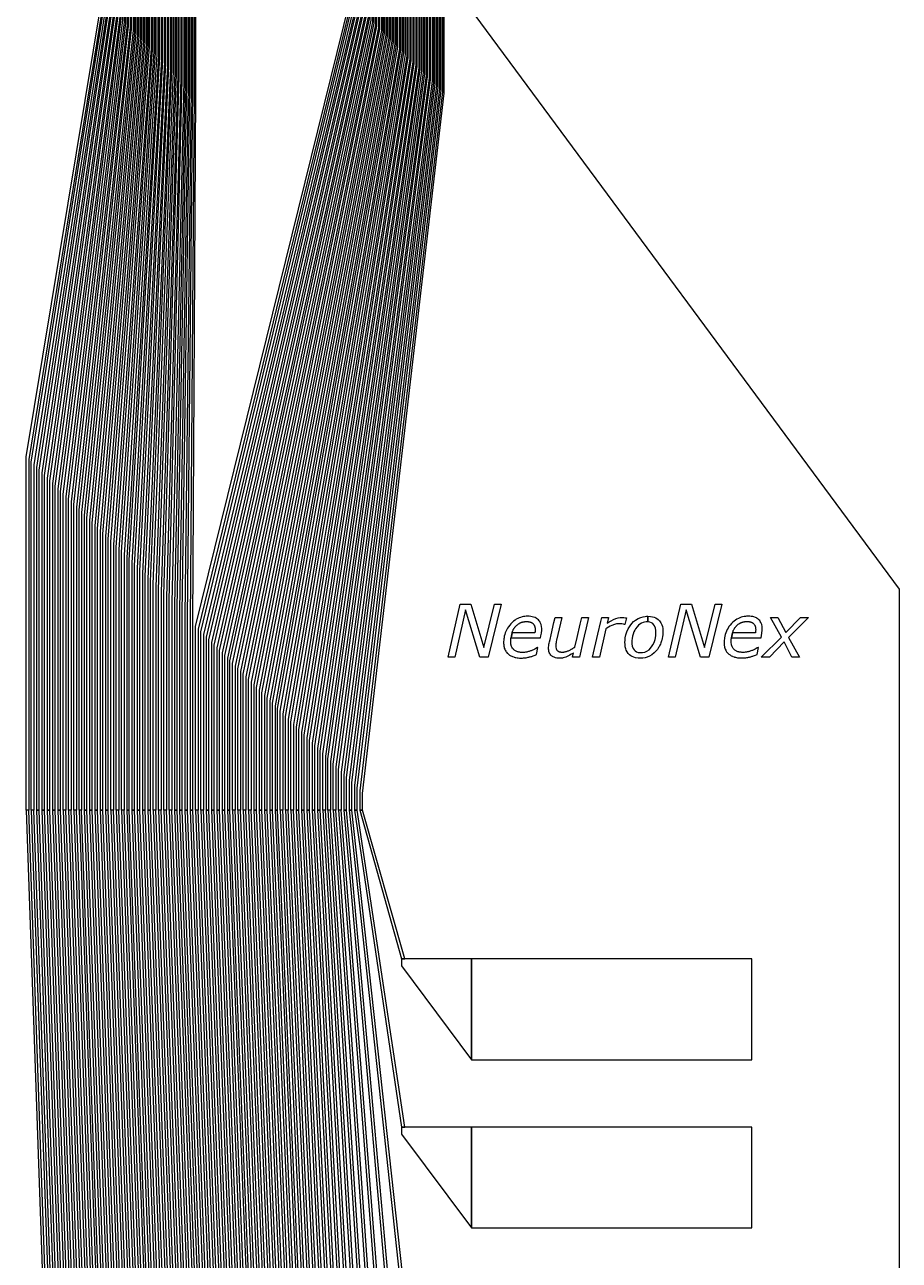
# Model space of a CAD drawing. Header units: inches. Extents: x 115980 to 170179, y 57000 to 74333.
# Drawn here: x 155108 to 155637, y 63500 to 64246 of the extents above; entities that cross this region are included whole.
import ezdxf

# ---------------------------------------------------------------- set-up
doc = ezdxf.new("R2010")
doc.units = ezdxf.units.IN
doc.header["$MEASUREMENT"] = 0
for name, color, linetype in [('metal', 221, 'Continuous'), ('nitride window', 40, 'Continuous'), ('profile', 140, 'Continuous')]:
    doc.layers.add(name, color=color, linetype=linetype)

msp = doc.modelspace()

# ---------------------------------------------------------------- linework, layer by layer
at = {"layer": 'metal'}
for points in [[(155110.69, 63771.68), (155109.09, 63771.68), (155109.09, 63985.08), (155154.89, 64261.42), (155155.79, 64261.42), (155155.79, 64260.52), (155110.69, 63983.48), (155110.69, 63771.68)], [(155113.89, 63771.68), (155112.29, 63771.68), (155112.29, 63887.31), (155112.29, 63981.88), (155156.69, 64259.62), (155156.69, 64261.42), (155157.59, 64261.42), (155157.59, 64258.72), (155113.89, 63980.28), (155113.89, 63771.68)], [(155159.39, 64261.42), (155158.49, 64261.42), (155158.49, 64257.82), (155115.49, 63978.68), (155115.49, 63771.68), (155117.09, 63771.68), (155117.09, 63977.08), (155159.39, 64256.92), (155159.39, 64261.42)], [(155161.19, 64261.42), (155160.29, 64261.42), (155160.29, 64256.02), (155118.69, 63975.48), (155118.69, 63771.68), (155120.29, 63771.68), (155120.29, 63973.88), (155161.19, 64255.12), (155161.19, 64261.42)], [(155162.99, 64261.42), (155162.09, 64261.42), (155162.09, 64254.22), (155121.89, 63972.28), (155121.89, 63771.68), (155123.49, 63771.68), (155123.49, 63970.68), (155162.99, 64253.32), (155162.99, 64261.42)], [(155164.79, 64261.42), (155163.89, 64261.42), (155163.89, 64252.42), (155125.09, 63969.08), (155125.09, 63771.68), (155126.69, 63771.68), (155126.69, 63967.48), (155164.79, 64251.52), (155164.79, 64261.42)], [(155166.59, 64261.42), (155165.69, 64261.42), (155165.69, 64250.62), (155128.29, 63965.88), (155128.29, 63771.68), (155129.89, 63771.68), (155129.89, 63964.28), (155166.59, 64249.72), (155166.59, 64261.42)], [(155133.09, 63771.68), (155131.49, 63771.68), (155131.49, 63962.68), (155167.49, 64248.82), (155167.49, 64261.42), (155168.39, 64261.42), (155168.39, 64247.92), (155133.09, 63961.08)], [(155136.29, 63771.68), (155134.69, 63771.68), (155134.69, 63959.48), (155169.29, 64247.02), (155169.29, 64261.42), (155170.19, 64261.42), (155170.19, 64246.12), (155136.29, 63957.88)], [(155139.49, 63771.68), (155137.89, 63771.68), (155137.89, 63956.28), (155171.09, 64245.22), (155171.09, 64261.42), (155171.99, 64261.42), (155171.99, 64244.32), (155139.49, 63954.68)], [(155142.69, 63771.68), (155141.09, 63771.68), (155141.09, 63887.49), (155141.09, 63953.08), (155172.89, 64243.42), (155172.89, 64261.42), (155173.79, 64261.42), (155173.79, 64242.52), (155142.69, 63951.48), (155142.69, 63771.68)], [(155175.59, 64261.42), (155174.69, 64261.42), (155174.69, 64241.62), (155144.29, 63949.88), (155144.29, 63771.68), (155145.89, 63771.68), (155145.89, 63948.28), (155175.59, 64240.72), (155175.59, 64261.42)], [(155177.39, 64261.42), (155176.49, 64261.42), (155176.49, 64239.82), (155147.49, 63946.68), (155147.49, 63771.68), (155149.09, 63771.68), (155149.09, 63945.08), (155177.39, 64238.92), (155177.39, 64261.42)], [(155179.19, 64261.42), (155178.29, 64261.42), (155178.29, 64238.02), (155150.69, 63943.48), (155150.69, 63771.68), (155152.29, 63771.68), (155152.29, 63941.88), (155179.19, 64237.12), (155179.19, 64261.42)], [(155180.99, 64261.42), (155180.09, 64261.42), (155180.09, 64236.22), (155153.89, 63940.28), (155153.89, 63771.68), (155155.49, 63771.68), (155155.49, 63938.68), (155180.99, 64235.32), (155180.99, 64261.42)], [(155182.79, 64261.42), (155181.89, 64261.42), (155181.89, 64234.42), (155157.09, 63937.08), (155157.09, 63771.68), (155158.69, 63771.68), (155158.69, 63935.48), (155182.79, 64233.52), (155182.79, 64261.42)], [(155161.89, 63771.68), (155160.29, 63771.68), (155160.29, 63933.88), (155183.69, 64232.62), (155183.69, 64261.42), (155184.59, 64261.42), (155184.59, 64231.72), (155161.89, 63932.28)], [(155165.09, 63771.68), (155163.49, 63771.68), (155163.49, 63930.68), (155185.49, 64230.82), (155185.49, 64261.42), (155186.39, 64261.42), (155186.39, 64229.92), (155165.09, 63929.08)], [(155168.29, 63771.68), (155166.69, 63771.68), (155166.69, 63885.31), (155166.69, 63927.48), (155187.29, 64229.02), (155187.29, 64261.42), (155188.19, 64261.42), (155188.19, 64228.12), (155168.29, 63925.88), (155168.29, 63771.68)], [(155189.99, 64261.42), (155189.09, 64261.42), (155189.09, 64227.22), (155169.89, 63924.28), (155169.89, 63771.68), (155171.49, 63771.68), (155171.49, 63922.68), (155189.99, 64226.32), (155189.99, 64261.42)], [(155191.79, 64261.42), (155190.89, 64261.42), (155190.89, 64225.42), (155173.09, 63921.08), (155173.09, 63771.68), (155174.69, 63771.68), (155174.69, 63919.48), (155191.79, 64224.52), (155191.79, 64261.42)], [(155193.59, 64261.42), (155192.69, 64261.42), (155192.69, 64223.62), (155176.29, 63917.88), (155176.29, 63771.68), (155177.89, 63771.68), (155177.89, 63916.28), (155193.59, 64222.72), (155193.59, 64261.42)], [(155195.39, 64261.42), (155194.49, 64261.42), (155194.49, 64221.82), (155179.49, 63914.68), (155179.49, 63771.68), (155181.09, 63771.68), (155181.09, 63913.08), (155195.39, 64220.92), (155195.39, 64261.42)], [(155197.19, 64261.42), (155196.29, 64261.42), (155196.29, 64220.02), (155182.69, 63911.48), (155182.69, 63771.68), (155184.29, 63771.68), (155184.29, 63909.88), (155197.19, 64219.12), (155197.19, 64261.42)], [(155187.49, 63771.68), (155185.89, 63771.68), (155185.89, 63908.28), (155198.09, 64218.22), (155198.09, 64261.42), (155198.99, 64261.42), (155198.99, 64217.32), (155187.49, 63906.68)], [(155190.69, 63771.68), (155189.09, 63771.68), (155189.09, 63905.08), (155199.89, 64216.42), (155199.89, 64261.42), (155200.79, 64261.42), (155200.79, 64215.52), (155190.69, 63903.48)], [(155193.89, 63771.68), (155192.29, 63771.68), (155192.29, 63901.88), (155201.69, 64214.62), (155201.69, 64261.42), (155202.59, 64261.42), (155202.59, 64213.72), (155193.89, 63900.28)], [(155197.09, 63771.68), (155195.49, 63771.68), (155195.49, 63884.56), (155195.49, 63898.68), (155203.49, 64212.82), (155203.49, 64261.42), (155204.39, 64261.42), (155204.39, 64211.92), (155197.09, 63897.08), (155197.09, 63771.68)], [(155206.19, 64261.42), (155205.29, 64261.42), (155205.29, 64211.02), (155198.69, 63895.48), (155198.69, 63771.68), (155200.29, 63771.68), (155200.29, 63893.88), (155206.19, 64210.12), (155206.19, 64261.42)], [(155207.99, 64261.42), (155207.09, 64261.42), (155207.09, 64209.22), (155201.89, 63892.28), (155201.89, 63771.68), (155203.49, 63771.68), (155203.49, 63890.68), (155207.99, 64208.32), (155207.99, 64261.42)], [(155209.79, 64261.42), (155208.89, 64261.42), (155208.89, 64207.42), (155205.09, 63889.08), (155205.09, 63771.68), (155206.69, 63771.68), (155206.69, 63887.48), (155209.79, 64206.52), (155209.79, 64261.42)], [(155211.59, 64261.42), (155210.69, 64261.42), (155210.69, 64205.62), (155208.29, 63885.88), (155208.29, 63771.68), (155209.89, 63771.68), (155209.89, 63884.28), (155211.59, 64204.72), (155211.59, 64261.42)], [(155213.09, 63771.68), (155211.49, 63771.68), (155211.49, 63882.68), (155304.89, 64261.42), (155305.79, 64261.42), (155305.79, 64260.52), (155213.09, 63881.08), (155213.09, 63771.68)], [(155216.29, 63771.68), (155214.69, 63771.68), (155214.69, 63784.91), (155214.69, 63879.48), (155306.69, 64259.62), (155306.69, 64261.42), (155307.59, 64261.42), (155307.59, 64258.72), (155216.29, 63877.88), (155216.29, 63771.68)], [(155309.39, 64261.42), (155308.49, 64261.42), (155308.49, 64257.82), (155217.89, 63876.28), (155217.89, 63771.68), (155219.49, 63771.68), (155219.49, 63874.68), (155309.39, 64256.92), (155309.39, 64261.42)], [(155311.19, 64261.42), (155310.29, 64261.42), (155310.29, 64256.02), (155221.09, 63873.08), (155221.09, 63771.68), (155222.69, 63771.68), (155222.69, 63871.48), (155311.19, 64255.12), (155311.19, 64261.42)], [(155312.99, 64261.42), (155312.09, 64261.42), (155312.09, 64254.22), (155224.29, 63869.88), (155224.29, 63771.68), (155225.89, 63771.68), (155225.89, 63868.28), (155312.99, 64253.32), (155312.99, 64261.42)], [(155314.79, 64261.42), (155313.89, 64261.42), (155313.89, 64252.42), (155227.49, 63866.68), (155227.49, 63771.68), (155229.09, 63771.68), (155229.09, 63865.08), (155314.79, 64251.52), (155314.79, 64261.42)], [(155316.59, 64261.42), (155315.69, 64261.42), (155315.69, 64250.62), (155230.69, 63863.48), (155230.69, 63771.68), (155232.29, 63771.68), (155232.29, 63861.88), (155316.59, 64249.72), (155316.59, 64261.42)], [(155235.49, 63771.68), (155233.89, 63771.68), (155233.89, 63860.28), (155317.49, 64248.82), (155317.49, 64261.42), (155318.39, 64261.42), (155318.39, 64247.92), (155235.49, 63858.68)], [(155238.69, 63771.68), (155237.09, 63771.68), (155237.09, 63857.08), (155319.29, 64247.02), (155319.29, 64261.42), (155320.19, 64261.42), (155320.19, 64246.12), (155238.69, 63855.48)], [(155241.89, 63771.68), (155240.29, 63771.68), (155240.29, 63853.88), (155321.09, 64245.22), (155321.09, 64261.42), (155321.99, 64261.42), (155321.99, 64244.32), (155241.89, 63852.28)], [(155245.09, 63771.68), (155243.49, 63771.68), (155243.49, 63785.09), (155243.49, 63850.68), (155322.89, 64243.42), (155322.89, 64261.42), (155323.79, 64261.42), (155323.79, 64242.52), (155245.09, 63849.08), (155245.09, 63771.68)], [(155325.59, 64261.42), (155324.69, 64261.42), (155324.69, 64241.62), (155246.69, 63847.48), (155246.69, 63771.68), (155248.29, 63771.68), (155248.29, 63845.88), (155325.59, 64240.72), (155325.59, 64261.42)], [(155327.39, 64261.42), (155326.49, 64261.42), (155326.49, 64239.82), (155249.89, 63844.28), (155249.89, 63771.68), (155251.49, 63771.68), (155251.49, 63842.68), (155327.39, 64238.92), (155327.39, 64261.42)], [(155329.19, 64261.42), (155328.29, 64261.42), (155328.29, 64238.02), (155253.09, 63841.08), (155253.09, 63771.68), (155254.69, 63771.68), (155254.69, 63839.48), (155329.19, 64237.12), (155329.19, 64261.42)], [(155330.99, 64261.42), (155330.09, 64261.42), (155330.09, 64236.22), (155256.29, 63837.88), (155256.29, 63771.68), (155257.89, 63771.68), (155257.89, 63836.28), (155330.99, 64235.32), (155330.99, 64261.42)], [(155332.79, 64261.42), (155331.89, 64261.42), (155331.89, 64234.42), (155259.49, 63834.68), (155259.49, 63771.68), (155261.09, 63771.68), (155261.09, 63833.08), (155332.79, 64233.52), (155332.79, 64261.42)], [(155264.29, 63771.68), (155262.69, 63771.68), (155262.69, 63831.48), (155333.69, 64232.62), (155333.69, 64261.42), (155334.59, 64261.42), (155334.59, 64231.72), (155264.29, 63829.88)], [(155267.49, 63771.68), (155265.89, 63771.68), (155265.89, 63828.28), (155335.49, 64230.82), (155335.49, 64261.42), (155336.39, 64261.42), (155336.39, 64229.92), (155267.49, 63826.68)], [(155270.69, 63771.68), (155269.09, 63771.68), (155269.09, 63782.91), (155269.09, 63825.08), (155337.29, 64229.02), (155337.29, 64261.42), (155338.19, 64261.42), (155338.19, 64228.12), (155270.69, 63823.48), (155270.69, 63771.68)], [(155339.99, 64261.42), (155339.09, 64261.42), (155339.09, 64227.22), (155272.29, 63821.88), (155272.29, 63771.68), (155273.89, 63771.68), (155273.89, 63820.28), (155339.99, 64226.32), (155339.99, 64261.42)], [(155341.79, 64261.42), (155340.89, 64261.42), (155340.89, 64225.42), (155275.49, 63818.68), (155275.49, 63771.68), (155277.09, 63771.68), (155277.09, 63817.08), (155341.79, 64224.52), (155341.79, 64261.42)], [(155343.59, 64261.42), (155342.69, 64261.42), (155342.69, 64223.62), (155278.69, 63815.48), (155278.69, 63771.68), (155280.29, 63771.68), (155280.29, 63813.88), (155343.59, 64222.72), (155343.59, 64261.42)], [(155345.39, 64261.42), (155344.49, 64261.42), (155344.49, 64221.82), (155281.89, 63812.28), (155281.89, 63771.68), (155283.49, 63771.68), (155283.49, 63810.68), (155345.39, 64220.92), (155345.39, 64261.42)], [(155347.19, 64261.42), (155346.29, 64261.42), (155346.29, 64220.02), (155285.09, 63809.08), (155285.09, 63771.68), (155286.69, 63771.68), (155286.69, 63807.48), (155347.19, 64219.12), (155347.19, 64261.42)], [(155289.89, 63771.68), (155288.29, 63771.68), (155288.29, 63805.88), (155348.09, 64218.22), (155348.09, 64261.42), (155348.99, 64261.42), (155348.99, 64217.32), (155289.89, 63804.28)], [(155293.09, 63771.68), (155291.49, 63771.68), (155291.49, 63802.68), (155349.89, 64216.42), (155349.89, 64261.42), (155350.79, 64261.42), (155350.79, 64215.52), (155293.09, 63801.08)], [(155296.29, 63771.68), (155294.69, 63771.68), (155294.69, 63799.48), (155351.69, 64214.62), (155351.69, 64261.42), (155352.59, 64261.42), (155352.59, 64213.72), (155296.29, 63797.88)], [(155299.49, 63771.68), (155297.89, 63771.68), (155297.89, 63782.16), (155297.89, 63796.28), (155353.49, 64212.82), (155353.49, 64261.42), (155354.39, 64261.42), (155354.39, 64211.92), (155299.49, 63794.68), (155299.49, 63771.68)], [(155356.19, 64261.42), (155355.29, 64261.42), (155355.29, 64211.02), (155301.09, 63793.08), (155301.09, 63771.68), (155302.69, 63771.68), (155302.69, 63791.48), (155356.19, 64210.12), (155356.19, 64261.42)], [(155357.99, 64261.42), (155357.09, 64261.42), (155357.09, 64209.22), (155304.29, 63789.88), (155304.29, 63771.68), (155305.89, 63771.68), (155305.89, 63788.28), (155357.99, 64208.32), (155357.99, 64261.42)], [(155359.79, 64261.42), (155358.89, 64261.42), (155358.89, 64207.42), (155307.49, 63786.68), (155307.49, 63771.68), (155309.09, 63771.68), (155309.09, 63785.08), (155359.79, 64206.52), (155359.79, 64261.42)], [(155361.59, 64261.42), (155360.69, 64261.42), (155360.69, 64205.62), (155310.69, 63783.48), (155310.69, 63771.68), (155312.29, 63771.68), (155312.29, 63781.88), (155361.59, 64204.72), (155361.59, 64261.42)], [(155364.02, 63864.19), (155371.41, 63896.18), (155377.81, 63896.18), (155385.69, 63870.05), (155392.07, 63896.17), (155396.11, 63896.17), (155388.33, 63864.19), (155383.29, 63864.19), (155374.6, 63892.8), (155368.03, 63864.17)], [(155497.21, 63864.22), (155504.61, 63896.22), (155511.01, 63896.22), (155518.88, 63870.09), (155525.27, 63896.21), (155529.31, 63896.21), (155521.53, 63864.22), (155516.49, 63864.22), (155507.79, 63892.84), (155501.22, 63864.21)], [(155402.07, 63875.82), (155419.87, 63875.83), (155420.15, 63877.12), (155420.41, 63878.64), (155420.62, 63880.37), (155420.65, 63881.4), (155420.56, 63882.58), (155420.28, 63883.94), (155419.74, 63885.15), (155419.41, 63885.71), (155419.05, 63886.2), (155418.59, 63886.69), (155418.05, 63887.15), (155417.49, 63887.56), (155417.14, 63887.79), (155416.55, 63888.05), (155415.62, 63888.41), (155414.85, 63888.59), (155413.99, 63888.74), (155413.03, 63888.82), (155412.08, 63888.86), (155411.16, 63888.82), (155410.48, 63888.75), (155409.67, 63888.64), (155408.76, 63888.45), (155407.87, 63888.2), (155407.03, 63887.89), (155406.21, 63887.54), (155405.21, 63887.01), (155404.47, 63886.52), (155403.63, 63885.9), (155402.8, 63885.17), (155402, 63884.35), (155401.27, 63883.52), (155400.5, 63882.54), (155399.95, 63881.67), (155399.44, 63880.79), (155398.97, 63879.74), (155398.56, 63878.78), (155398.24, 63877.78), (155398, 63876.81), (155397.83, 63875.86), (155397.72, 63875.13), (155397.64, 63874.36), (155397.6, 63873.56), (155397.59, 63873.1), (155397.59, 63872.51), (155397.62, 63871.88), (155397.68, 63871.22), (155397.76, 63870.73), (155397.86, 63870.19), (155398, 63869.66), (155398.25, 63868.97), (155398.56, 63868.31), (155398.85, 63867.78), (155399.11, 63867.39), (155399.24, 63867.19), (155399.72, 63866.63), (155400.09, 63866.28), (155400.5, 63865.91), (155401.13, 63865.44), (155401.87, 63865.01), (155402.55, 63864.68), (155402.93, 63864.52), (155403.68, 63864.27), (155403.88, 63864.2), (155404.55, 63864.03), (155405.02, 63863.9), (155405.74, 63863.8), (155406.4, 63863.72), (155407.1, 63863.65), (155407.6, 63863.65), (155408.05, 63863.64), (155408.52, 63863.62), (155409.01, 63863.63), (155409.64, 63863.66), (155410.2, 63863.7), (155410.79, 63863.78), (155411.27, 63863.85), (155411.8, 63863.96), (155412.37, 63864.07), (155412.84, 63864.19), (155413.26, 63864.28), (155413.68, 63864.38), (155414.12, 63864.51), (155414.57, 63864.65), (155414.98, 63864.77), (155415.36, 63864.89), (155415.97, 63865.14), (155416.54, 63865.33), (155417.47, 63865.67), (155418.34, 63870.01), (155418.1, 63870.01), (155417.63, 63869.71), (155417.03, 63869.35), (155416.42, 63869.02), (155416.02, 63868.83), (155415.55, 63868.61), (155415.1, 63868.41), (155414.67, 63868.23), (155414.26, 63868.07), (155413.79, 63867.9), (155413.33, 63867.75), (155412.99, 63867.63), (155412.58, 63867.51), (155412.06, 63867.38), (155411.54, 63867.27), (155411.17, 63867.19), (155410.7, 63867.12), (155410.19, 63867.07), (155409.76, 63867.03), (155409.19, 63867), (155408.66, 63867.01), (155408.23, 63867.03), (155407.8, 63867.06), (155407.28, 63867.12), (155406.76, 63867.22), (155406.41, 63867.3), (155405.94, 63867.44), (155405.47, 63867.61), (155405.09, 63867.78), (155404.76, 63867.95), (155404.43, 63868.16), (155404.06, 63868.41), (155403.79, 63868.65), (155403.48, 63868.94), (155403.34, 63869.09), (155403.11, 63869.37), (155402.89, 63869.67), (155402.62, 63870.1), (155402.54, 63870.23), (155402.38, 63870.55), (155402.29, 63870.82), (155402.19, 63871.1), (155402.09, 63871.36), (155401.97, 63871.94), (155401.87, 63872.74), (155401.85, 63873.48), (155401.84, 63874.2), (155401.92, 63874.98), (155402.02, 63875.6), (155402.05, 63875.78), (155402.06, 63875.82), (155402.65, 63878.8), (155402.74, 63879.08), (155402.83, 63879.4), (155402.95, 63879.71), (155403.12, 63880.14), (155403.27, 63880.46), (155403.43, 63880.8), (155403.58, 63881.09), (155403.76, 63881.38), (155403.87, 63881.57), (155404.01, 63881.77), (155404.26, 63882.14), (155404.39, 63882.29), (155404.65, 63882.59), (155404.79, 63882.77), (155405.17, 63883.14), (155405.35, 63883.32), (155405.63, 63883.56), (155405.88, 63883.78), (155406.14, 63883.97), (155406.44, 63884.19), (155406.64, 63884.32), (155406.9, 63884.47), (155407.09, 63884.59), (155407.22, 63884.67), (155407.49, 63884.8), (155407.73, 63884.91), (155407.95, 63885.01), (155408.2, 63885.1), (155408.43, 63885.2), (155408.64, 63885.26), (155408.93, 63885.35), (155409.13, 63885.4), (155409.47, 63885.48), (155409.67, 63885.51), (155409.87, 63885.56), (155410.14, 63885.59), (155410.44, 63885.63), (155410.6, 63885.64), (155410.95, 63885.65), (155411.3, 63885.67), (155411.48, 63885.67), (155411.66, 63885.67), (155411.93, 63885.66), (155412.13, 63885.64), (155412.34, 63885.62), (155412.52, 63885.6), (155412.67, 63885.58), (155412.9, 63885.54), (155413.2, 63885.49), (155413.43, 63885.43), (155413.7, 63885.36), (155413.79, 63885.33), (155413.92, 63885.28), (155414.07, 63885.22), (155414.21, 63885.17), (155414.33, 63885.11), (155414.47, 63885.04), (155414.59, 63884.98), (155414.66, 63884.94), (155414.77, 63884.87), (155414.87, 63884.8), (155414.98, 63884.72), (155415.06, 63884.67), (155415.15, 63884.59), (155415.25, 63884.5), (155415.38, 63884.39), (155415.47, 63884.28), (155415.57, 63884.17), (155415.76, 63883.93), (155415.92, 63883.69), (155416.06, 63883.45), (155416.17, 63883.22), (155416.27, 63882.98), (155416.33, 63882.85), (155416.41, 63882.58), (155416.47, 63882.37), (155416.52, 63882.11), (155416.57, 63881.88), (155416.62, 63881.43), (155416.63, 63881.14), (155416.64, 63880.81), (155416.63, 63880.39), (155416.62, 63880.1), (155416.6, 63879.82), (155416.56, 63879.53), (155416.53, 63879.26), (155416.49, 63878.98), (155416.45, 63878.8), (155402.75, 63878.8), (155402.67, 63878.8)], [(155428.71, 63888.19), (155432.78, 63888.19), (155430.39, 63877.9), (155429.6, 63874.52), (155429.39, 63873.57), (155429.27, 63872.85), (155429.17, 63872.21), (155429.06, 63871.16), (155429.07, 63870.27), (155429.22, 63869.44), (155429.46, 63868.85), (155429.8, 63868.35), (155430.08, 63868.05), (155430.25, 63867.92), (155430.46, 63867.79), (155430.64, 63867.68), (155430.88, 63867.57), (155431.18, 63867.47), (155431.47, 63867.39), (155431.68, 63867.34), (155431.91, 63867.31), (155432.23, 63867.27), (155432.47, 63867.25), (155432.74, 63867.23), (155433.02, 63867.23), (155433.32, 63867.23), (155433.56, 63867.24), (155433.89, 63867.27), (155434.15, 63867.3), (155434.46, 63867.35), (155434.83, 63867.43), (155435.11, 63867.51), (155435.36, 63867.57), (155435.66, 63867.67), (155435.94, 63867.77), (155436.33, 63867.92), (155436.71, 63868.08), (155437.16, 63868.28), (155437.58, 63868.48), (155437.91, 63868.64), (155438.21, 63868.79), (155438.42, 63868.91), (155438.65, 63869.04), (155438.93, 63869.18), (155439.23, 63869.36), (155439.44, 63869.48), (155439.66, 63869.61), (155439.87, 63869.74), (155440.17, 63869.93), (155440.37, 63870.07), (155440.52, 63870.15), (155440.64, 63870.25), (155440.69, 63870.28), (155442.03, 63876.11), (155443.9, 63884.12), (155444.84, 63888.18), (155448.91, 63888.19), (155447.47, 63881.96), (155446.28, 63876.88), (155445.66, 63874.19), (155443.34, 63864.18), (155439.25, 63864.19), (155439.88, 63866.83), (155439.3, 63866.45), (155438.43, 63865.89), (155437.5, 63865.36), (155436.68, 63864.92), (155435.91, 63864.54), (155435.12, 63864.22), (155434.27, 63863.91), (155433.64, 63863.76), (155433.06, 63863.64), (155432.4, 63863.56), (155431.61, 63863.51), (155430.96, 63863.51), (155430.25, 63863.58), (155429.69, 63863.64), (155429, 63863.76), (155428.58, 63863.9), (155428.03, 63864.1), (155427.51, 63864.35), (155427.17, 63864.56), (155426.83, 63864.77), (155426.48, 63865.05), (155426.15, 63865.38), (155425.74, 63865.9), (155425.43, 63866.38), (155425.15, 63866.98), (155424.95, 63867.6), (155424.81, 63868.3), (155424.74, 63868.91), (155424.72, 63869.55), (155424.73, 63870.15), (155424.81, 63871), (155424.99, 63872.04), (155425.08, 63872.63), (155425.26, 63873.34), (155425.61, 63874.87), (155426.25, 63877.64), (155427.99, 63885.17), (155428.7, 63888.18), (155428.7, 63888.19)], [(155456.85, 63888.2), (155460.96, 63888.17), (155460.15, 63884.62), (155461.27, 63885.4), (155462.54, 63886.2), (155463.96, 63886.94), (155465.41, 63887.54), (155466.84, 63887.96), (155468.02, 63888.13), (155469.16, 63888.18), (155470.29, 63888.14), (155471.19, 63888.01), (155471.8, 63887.91), (155470.86, 63883.86), (155470.58, 63883.89), (155470.01, 63884.05), (155468.98, 63884.22), (155467.91, 63884.31), (155466.91, 63884.34), (155465.78, 63884.19), (155464.59, 63883.94), (155462.95, 63883.32), (155461.93, 63882.78), (155460.88, 63882.21), (155459.96, 63881.6), (155459.35, 63881.2), (155455.45, 63864.18), (155451.33, 63864.19), (155454.52, 63878.07), (155456.29, 63885.78)], [(155484.73, 63888.84), (155486.24, 63888.77), (155487.57, 63888.55), (155488.56, 63888.27), (155489.61, 63887.82), (155490.9, 63886.95), (155491.7, 63886.14), (155492.59, 63884.97), (155493.21, 63883.62), (155493.5, 63882.6), (155493.72, 63881.48), (155493.79, 63880.43), (155493.81, 63879.17), (155493.73, 63877.61), (155493.59, 63876.62), (155493.38, 63875.48), (155493.14, 63874.47), (155492.99, 63873.94), (155492.62, 63872.89), (155492.29, 63872.08), (155491.96, 63871.32), (155491.44, 63870.38), (155491.18, 63869.94), (155490.44, 63868.84), (155489.57, 63867.79), (155488.49, 63866.68), (155487.11, 63865.6), (155485.73, 63864.82), (155484.27, 63864.19), (155482.98, 63863.84), (155481.64, 63863.57), (155479.98, 63863.5), (155478.9, 63863.56), (155477.24, 63863.76), (155476.16, 63864.09), (155475.22, 63864.49), (155474.36, 63865.03), (155473.59, 63865.65), (155472.76, 63866.45), (155472.12, 63867.41), (155471.66, 63868.39), (155471.32, 63869.28), (155471.04, 63870.49), (155470.91, 63871.75), (155470.85, 63873.17), (155470.91, 63874.15), (155471.06, 63875.91), (155471.49, 63877.74), (155472.04, 63879.46), (155472.83, 63881.32), (155473.96, 63883.1), (155475.01, 63884.52), (155476.1, 63885.6), (155477.34, 63886.56), (155478.78, 63887.42), (155480.4, 63888.09), (155481.88, 63888.54), (155483.07, 63888.74), (155483.96, 63888.82), (155484.65, 63888.85), (155484.61, 63885.44), (155483.65, 63885.44), (155482.61, 63885.32), (155481.82, 63885.12), (155480.9, 63884.73), (155479.93, 63884.13), (155479, 63883.41), (155478.17, 63882.49), (155477.32, 63881.35), (155476.86, 63880.54), (155476.3, 63879.37), (155475.75, 63878.01), (155475.46, 63876.74), (155475.26, 63875.49), (155475.1, 63874.15), (155475.09, 63872.28), (155475.23, 63870.87), (155475.78, 63869.41), (155476.37, 63868.6), (155477.08, 63867.91), (155477.94, 63867.4), (155478.88, 63867.05), (155480.09, 63866.88), (155481.39, 63866.9), (155482.84, 63867.2), (155484.08, 63867.74), (155485.46, 63868.65), (155486.96, 63870.33), (155487.78, 63871.66), (155488.42, 63873.09), (155489.06, 63874.91), (155489.43, 63877.08), (155489.48, 63878.74), (155489.51, 63880.36), (155489.26, 63881.77), (155488.72, 63883.03), (155488.2, 63883.84), (155487.64, 63884.39), (155486.93, 63884.86), (155485.88, 63885.27), (155484.99, 63885.42), (155484.67, 63885.44)], [(155535.26, 63875.86), (155553.07, 63875.86), (155553.34, 63877.16), (155553.61, 63878.67), (155553.82, 63880.4), (155553.85, 63881.44), (155553.75, 63882.61), (155553.48, 63883.97), (155552.93, 63885.19), (155552.6, 63885.74), (155552.25, 63886.23), (155551.79, 63886.72), (155551.24, 63887.19), (155550.69, 63887.6), (155550.33, 63887.82), (155549.75, 63888.08), (155548.81, 63888.44), (155548.05, 63888.63), (155547.19, 63888.77), (155546.22, 63888.85), (155545.27, 63888.89), (155544.36, 63888.85), (155543.67, 63888.78), (155542.87, 63888.68), (155541.96, 63888.48), (155541.07, 63888.23), (155540.23, 63887.93), (155539.41, 63887.57), (155538.4, 63887.04), (155537.66, 63886.55), (155536.83, 63885.93), (155536, 63885.21), (155535.19, 63884.39), (155534.46, 63883.56), (155533.7, 63882.58), (155533.14, 63881.71), (155532.64, 63880.82), (155532.16, 63879.78), (155531.75, 63878.81), (155531.44, 63877.82), (155531.2, 63876.85), (155531.02, 63875.89), (155530.92, 63875.17), (155530.84, 63874.4), (155530.79, 63873.59), (155530.79, 63873.13), (155530.79, 63872.54), (155530.81, 63871.91), (155530.88, 63871.25), (155530.96, 63870.76), (155531.06, 63870.22), (155531.2, 63869.69), (155531.44, 63869), (155531.76, 63868.34), (155532.05, 63867.81), (155532.31, 63867.43), (155532.44, 63867.22), (155532.92, 63866.66), (155533.28, 63866.31), (155533.7, 63865.94), (155534.33, 63865.47), (155535.06, 63865.05), (155535.74, 63864.71), (155536.13, 63864.55), (155536.87, 63864.3), (155537.07, 63864.24), (155537.74, 63864.06), (155538.22, 63863.93), (155538.94, 63863.83), (155539.59, 63863.76), (155540.3, 63863.68), (155540.79, 63863.69), (155541.25, 63863.68), (155541.71, 63863.66), (155542.2, 63863.67), (155542.83, 63863.7), (155543.39, 63863.73), (155543.98, 63863.81), (155544.47, 63863.89), (155545, 63864), (155545.57, 63864.11), (155546.03, 63864.22), (155546.46, 63864.31), (155546.88, 63864.41), (155547.32, 63864.55), (155547.77, 63864.68), (155548.18, 63864.81), (155548.56, 63864.93), (155549.16, 63865.17), (155549.74, 63865.36), (155550.66, 63865.7), (155551.54, 63870.04), (155551.29, 63870.04), (155550.82, 63869.74), (155550.22, 63869.39), (155549.61, 63869.05), (155549.22, 63868.86), (155548.75, 63868.64), (155548.3, 63868.45), (155547.87, 63868.27), (155547.46, 63868.11), (155546.99, 63867.94), (155546.53, 63867.78), (155546.18, 63867.67), (155545.77, 63867.55), (155545.26, 63867.41), (155544.74, 63867.3), (155544.36, 63867.23), (155543.89, 63867.16), (155543.39, 63867.1), (155542.96, 63867.06), (155542.39, 63867.04), (155541.85, 63867.05), (155541.43, 63867.06), (155541, 63867.1), (155540.48, 63867.15), (155539.96, 63867.25), (155539.6, 63867.34), (155539.14, 63867.47), (155538.67, 63867.64), (155538.29, 63867.82), (155537.96, 63867.98), (155537.62, 63868.19), (155537.26, 63868.44), (155536.99, 63868.68), (155536.68, 63868.98), (155536.53, 63869.12), (155536.31, 63869.41), (155536.08, 63869.71), (155535.82, 63870.13), (155535.74, 63870.27), (155535.58, 63870.59), (155535.48, 63870.85), (155535.39, 63871.13), (155535.29, 63871.4), (155535.16, 63871.97), (155535.06, 63872.77), (155535.05, 63873.51), (155535.04, 63874.24), (155535.12, 63875.02), (155535.22, 63875.64), (155535.25, 63875.81), (155535.26, 63875.86), (155535.85, 63878.83), (155535.94, 63879.12), (155536.03, 63879.43), (155536.15, 63879.74), (155536.32, 63880.18), (155536.47, 63880.5), (155536.63, 63880.84), (155536.78, 63881.12), (155536.95, 63881.41), (155537.06, 63881.61), (155537.21, 63881.81), (155537.46, 63882.18), (155537.58, 63882.32), (155537.85, 63882.63), (155537.98, 63882.81), (155538.37, 63883.18), (155538.54, 63883.36), (155538.82, 63883.6), (155539.07, 63883.81), (155539.33, 63884), (155539.64, 63884.22), (155539.84, 63884.35), (155540.09, 63884.51), (155540.28, 63884.63), (155540.42, 63884.7), (155540.68, 63884.83), (155540.93, 63884.95), (155541.14, 63885.04), (155541.4, 63885.14), (155541.62, 63885.23), (155541.83, 63885.29), (155542.13, 63885.38), (155542.33, 63885.44), (155542.67, 63885.51), (155542.87, 63885.55), (155543.06, 63885.59), (155543.33, 63885.62), (155543.64, 63885.66), (155543.8, 63885.67), (155544.14, 63885.69), (155544.49, 63885.7), (155544.67, 63885.7), (155544.85, 63885.7), (155545.12, 63885.69), (155545.32, 63885.67), (155545.54, 63885.65), (155545.71, 63885.64), (155545.87, 63885.62), (155546.1, 63885.57), (155546.39, 63885.52), (155546.63, 63885.46), (155546.9, 63885.39), (155546.99, 63885.36), (155547.11, 63885.31), (155547.27, 63885.26), (155547.4, 63885.21), (155547.53, 63885.14), (155547.66, 63885.07), (155547.79, 63885.02), (155547.86, 63884.98), (155547.96, 63884.9), (155548.07, 63884.83), (155548.18, 63884.76), (155548.26, 63884.7), (155548.34, 63884.63), (155548.44, 63884.54), (155548.57, 63884.42), (155548.67, 63884.31), (155548.77, 63884.2), (155548.96, 63883.96), (155549.12, 63883.73), (155549.25, 63883.49), (155549.37, 63883.26), (155549.46, 63883.01), (155549.53, 63882.88), (155549.6, 63882.61), (155549.66, 63882.4), (155549.72, 63882.14), (155549.76, 63881.91), (155549.82, 63881.46), (155549.82, 63881.18), (155549.84, 63880.84), (155549.83, 63880.42), (155549.81, 63880.13), (155549.8, 63879.85), (155549.76, 63879.57), (155549.72, 63879.29), (155549.68, 63879.01), (155549.64, 63878.83), (155535.95, 63878.83), (155535.86, 63878.83)], [(155558.82, 63888.19), (155563.25, 63888.18), (155568.08, 63879.04), (155576.83, 63888.17), (155581.72, 63888.17), (155569.69, 63876.08), (155576.28, 63864.18), (155571.77, 63864.18), (155566.97, 63873.35), (155558.18, 63864.18), (155553.24, 63864.16), (155565.36, 63876.29)], [(155110.69, 63771.68), (155109.09, 63771.68), (155335.83, 57280.96), (155337.95, 57280.96)], [(155113.89, 63771.68), (155112.29, 63771.68), (155335.83, 57382.57), (155337.95, 57382.57)], [(155117.09, 63771.68), (155115.49, 63771.68), (155335.83, 57484.17), (155337.95, 57484.17)], [(155335.83, 57585.77), (155337.95, 57585.77), (155120.29, 63771.68), (155118.69, 63771.68)], [(155123.49, 63771.68), (155121.89, 63771.68), (155335.83, 57687.38), (155337.95, 57687.38)], [(155335.83, 57788.98), (155337.95, 57788.98), (155126.69, 63771.68), (155125.09, 63771.68)], [(155335.83, 57890.59), (155337.95, 57890.59), (155129.89, 63771.68), (155128.29, 63771.68)], [(155133.09, 63771.68), (155131.49, 63771.68), (155335.83, 57992.19), (155337.95, 57992.19)], [(155136.29, 63771.68), (155134.69, 63771.68), (155335.83, 58093.79), (155337.95, 58093.79)], [(155139.49, 63771.68), (155137.89, 63771.68), (155335.83, 58195.4), (155337.95, 58195.4)], [(155142.69, 63771.68), (155141.09, 63771.68), (155335.83, 58297), (155337.95, 58297)], [(155335.83, 58398.61), (155337.95, 58398.61), (155145.89, 63771.68), (155144.29, 63771.68)], [(155149.09, 63771.68), (155147.49, 63771.68), (155335.83, 58500.21), (155337.95, 58500.21)], [(155335.83, 58601.81), (155337.95, 58601.81), (155152.29, 63771.68), (155150.69, 63771.68)], [(155335.83, 58703.42), (155337.95, 58703.42), (155155.49, 63771.68), (155153.89, 63771.68)], [(155158.69, 63771.68), (155157.09, 63771.68), (155335.83, 58805.02), (155337.95, 58805.02)], [(155161.89, 63771.68), (155160.29, 63771.68), (155335.83, 58906.63), (155337.95, 58906.63)], [(155165.09, 63771.68), (155163.49, 63771.68), (155335.83, 59008.23), (155337.95, 59008.23)], [(155168.29, 63771.68), (155166.69, 63771.68), (155335.83, 59109.83), (155337.95, 59109.83)], [(155335.83, 59211.44), (155337.95, 59211.44), (155171.49, 63771.68), (155169.89, 63771.68)], [(155174.69, 63771.68), (155173.09, 63771.68), (155335.83, 59313.04), (155337.95, 59313.04)], [(155335.83, 59414.65), (155337.95, 59414.65), (155177.89, 63771.68), (155176.29, 63771.68)], [(155335.83, 59516.25), (155337.95, 59516.25), (155181.09, 63771.68), (155179.49, 63771.68)], [(155184.29, 63771.68), (155182.69, 63771.68), (155335.83, 59617.85), (155337.95, 59617.85)], [(155187.49, 63771.68), (155185.89, 63771.68), (155335.83, 59719.46), (155337.95, 59719.46)], [(155190.69, 63771.68), (155189.09, 63771.68), (155335.83, 59821.06), (155337.95, 59821.06)], [(155193.89, 63771.68), (155192.29, 63771.68), (155335.83, 59922.67), (155337.95, 59922.67)], [(155335.83, 60024.27), (155337.95, 60024.27), (155197.09, 63771.68), (155195.49, 63771.68)], [(155200.29, 63771.68), (155198.69, 63771.68), (155335.83, 60125.87), (155337.95, 60125.87)], [(155335.83, 60227.48), (155337.95, 60227.48), (155203.49, 63771.68), (155201.89, 63771.68)], [(155335.83, 60329.08), (155337.95, 60329.08), (155206.69, 63771.68), (155205.09, 63771.68)], [(155209.89, 63771.68), (155208.29, 63771.68), (155335.83, 60430.69), (155337.95, 60430.69)], [(155213.09, 63771.68), (155211.49, 63771.68), (155335.83, 60532.29), (155337.95, 60532.29)], [(155216.29, 63771.68), (155214.69, 63771.68), (155335.83, 60633.89), (155337.95, 60633.89)], [(155219.49, 63771.68), (155217.89, 63771.68), (155335.83, 60735.5), (155337.95, 60735.5)], [(155335.83, 60837.1), (155337.95, 60837.1), (155222.69, 63771.68), (155221.09, 63771.68)], [(155225.89, 63771.68), (155224.29, 63771.68), (155335.83, 60938.71), (155337.95, 60938.71)], [(155335.83, 61040.31), (155337.95, 61040.31), (155229.09, 63771.68), (155227.49, 63771.68)], [(155335.83, 61141.91), (155337.95, 61141.91), (155232.29, 63771.68), (155230.69, 63771.68)], [(155235.49, 63771.68), (155233.89, 63771.68), (155335.83, 61243.52), (155337.95, 61243.52)], [(155238.69, 63771.68), (155237.09, 63771.68), (155335.83, 61345.12), (155337.95, 61345.12)], [(155241.89, 63771.68), (155240.29, 63771.68), (155335.83, 61446.73), (155337.95, 61446.73)], [(155245.09, 63771.68), (155243.49, 63771.68), (155335.83, 61548.33), (155337.95, 61548.33)], [(155335.83, 61649.93), (155337.95, 61649.93), (155248.29, 63771.68), (155246.69, 63771.68)], [(155251.49, 63771.68), (155249.89, 63771.68), (155335.83, 61751.54), (155337.95, 61751.54)], [(155335.83, 61853.14), (155337.95, 61853.14), (155254.69, 63771.68), (155253.09, 63771.68)], [(155335.83, 61954.75), (155337.95, 61954.75), (155257.89, 63771.68), (155256.29, 63771.68)], [(155261.09, 63771.68), (155259.49, 63771.68), (155335.83, 62056.35), (155337.95, 62056.35)], [(155264.29, 63771.68), (155262.69, 63771.68), (155335.83, 62157.95), (155337.95, 62157.95)], [(155267.49, 63771.68), (155265.89, 63771.68), (155335.83, 62259.56), (155337.95, 62259.56)], [(155270.69, 63771.68), (155269.09, 63771.68), (155335.83, 62361.16), (155337.95, 62361.16)], [(155335.83, 62462.77), (155337.95, 62462.77), (155273.89, 63771.68), (155272.29, 63771.68)], [(155277.09, 63771.68), (155275.49, 63771.68), (155335.83, 62564.37), (155337.95, 62564.37)], [(155335.83, 62665.97), (155337.95, 62665.97), (155280.29, 63771.68), (155278.69, 63771.68)], [(155335.83, 62767.58), (155337.95, 62767.58), (155283.49, 63771.68), (155281.89, 63771.68)], [(155286.69, 63771.68), (155285.09, 63771.68), (155335.83, 62869.18), (155337.95, 62869.18)], [(155289.89, 63771.68), (155288.29, 63771.68), (155335.83, 62970.79), (155337.95, 62970.79)], [(155293.09, 63771.68), (155291.49, 63771.68), (155335.83, 63072.39), (155337.95, 63072.39)], [(155296.29, 63771.68), (155294.69, 63771.68), (155335.83, 63173.99), (155337.95, 63173.99)], [(155335.83, 63275.6), (155337.95, 63275.6), (155299.49, 63771.68), (155297.89, 63771.68)], [(155302.69, 63771.68), (155301.09, 63771.68), (155335.83, 63377.2), (155337.95, 63377.2)], [(155335.83, 63478.81), (155337.95, 63478.81), (155305.89, 63771.68), (155304.29, 63771.68)], [(155335.83, 63580.41), (155337.95, 63580.41), (155309.09, 63771.68), (155307.49, 63771.68)], [(155312.29, 63771.68), (155310.69, 63771.68), (155335.83, 63682.01), (155337.95, 63682.01)], [(155378.17, 63621.05), (155378.17, 63682.01), (155335.83, 63682.01), (155335.83, 63677.78), (155378.17, 63621.05)], [(155547.51, 63682.01), (155378.17, 63682.01), (155378.17, 63621.05), (155547.51, 63621.05)], [(155378.17, 63519.45), (155378.17, 63580.41), (155335.83, 63580.41), (155335.83, 63576.18), (155378.17, 63519.45)], [(155547.51, 63580.41), (155378.17, 63580.41), (155378.17, 63519.45), (155547.51, 63519.45)]]:
    msp.add_lwpolyline(points, close=True, dxfattribs=at)
at = {"layer": 'nitride window'}
for points in [[(155547.51, 63682.01), (155378.17, 63682.01), (155378.17, 63621.05), (155547.51, 63621.05)], [(155547.51, 63580.41), (155378.17, 63580.41), (155378.17, 63519.45), (155547.51, 63519.45)]]:
    msp.add_lwpolyline(points, close=True, dxfattribs=at)
at = {"layer": 'profile'}
msp.add_lwpolyline([(154580, 63905.21), (154843.29, 64261.42), (155373.29, 64261.42), (155636.59, 63905.21), (155636.59, 57220), (155616.59, 57200), (154600, 57200), (154580, 57220)], close=True, dxfattribs=at)

doc.saveas('drawing.dxf')
